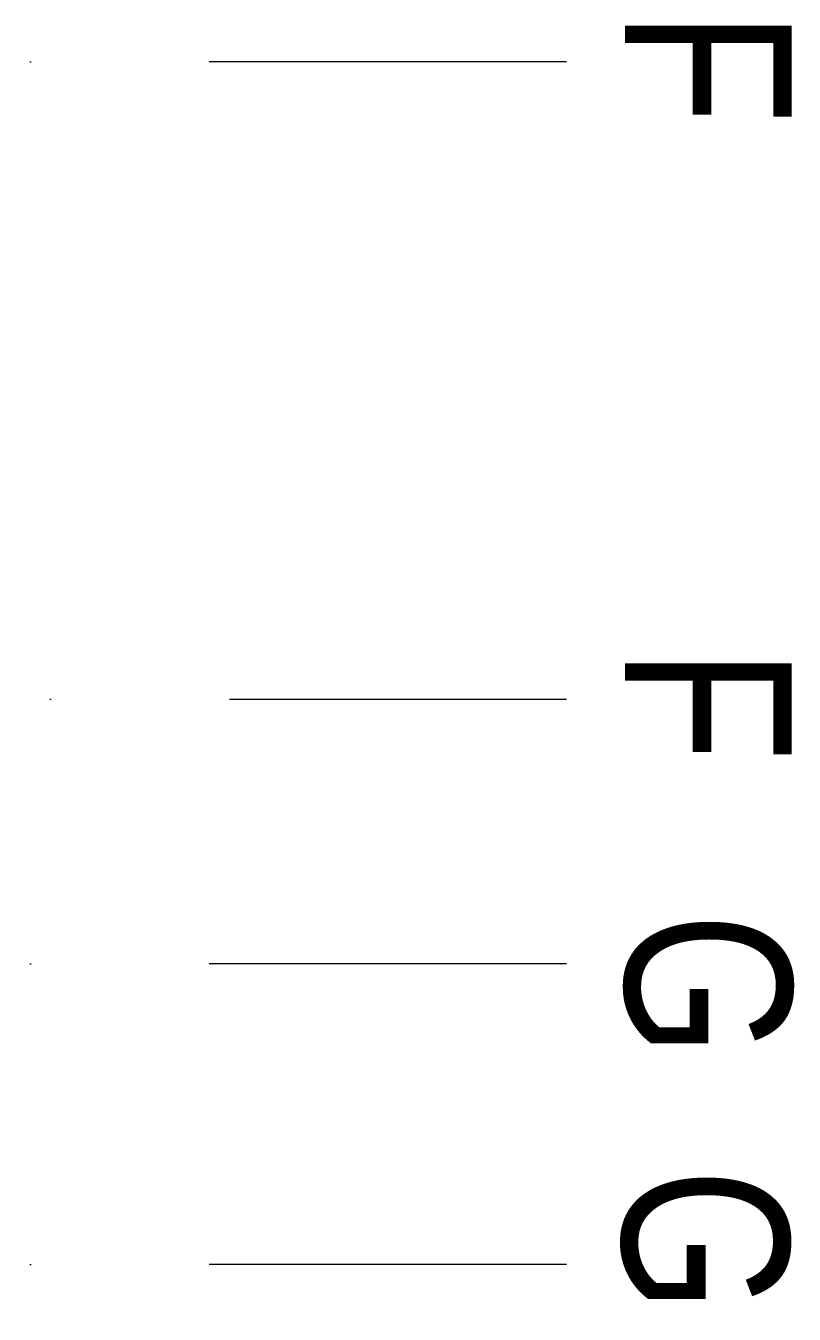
# Model space of a CAD drawing. Header units: inches. Extents: x -399 to 3145, y -842 to 1753.
# Drawn here: x 2868.4 to 3144.4, y 198.1 to 660.9 of the extents above; entities that cross this region are included whole.
import ezdxf

# ---------------------------------------------------------------- set-up
doc = ezdxf.new("R2010")
doc.units = ezdxf.units.IN
doc.header["$MEASUREMENT"] = 0
doc.linetypes.add('IMPORT-DGN Style 4 _2_', pattern=[256.963558, 128.401528, -64.200764, 0.160502, -64.200764])
doc.layers.add('Level 10', color=7, linetype='Continuous', lineweight=9)
doc.layers.add('Level 11', color=252, linetype='Continuous', lineweight=30)
doc.styles.add('Arial_2', font='arial.ttf', dxfattribs={"width": 0.8, "height": 11490.38961})

msp = doc.modelspace()

# ---------------------------------------------------------------- linework, layer by layer
at = {"layer": 'Level 10', "color": 40, "linetype": 'IMPORT-DGN Style 4 _2_'}
for p, q in [((3062.67, 648), (-398.93, 648)), ((-398.93, 419), (3062.67, 419)), ((3062.67, 324), (-398.93, 324)), ((3062.67, 216), (865.46, 216))]:
    msp.add_line(p, q, dxfattribs=at)

# ---------------------------------------------------------------- texts
at = {"layer": 'Level 11', "color": 2, "lineweight": 9, "attachment_point": 1, "rotation": 270, "line_spacing_factor": 0.939198, "style": 'Arial_2'}
for s, insert, char_height, width in [('F', (3143.52, 666.4), 59.85, 48.96), ('F', (3143.52, 437.4), 59.85, 48.96), ('G', (3143.52, 342.4), 59.85, 62.64), ('G.3', (3142.51, 250.55), 59.846, 129.6)]:
    msp.add_mtext(s, dxfattribs=dict(at, insert=insert, char_height=char_height, width=width))

doc.saveas('drawing.dxf')
